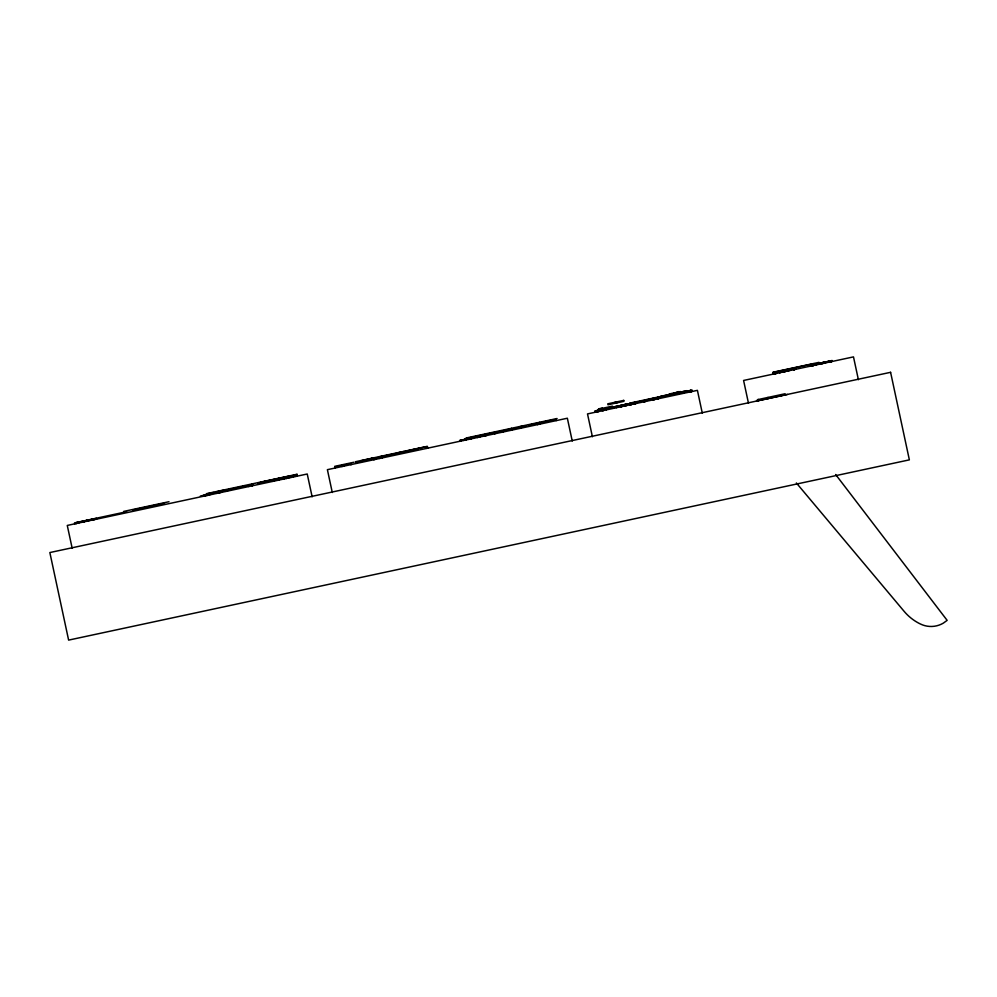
<?xml version="1.0" encoding="UTF-8"?>
<svg xmlns="http://www.w3.org/2000/svg" width="997" height="997" viewBox="0 0 997 997"><rect width="100%" height="100%" fill="white"/><g stroke="black" fill="none" stroke-linecap="round" stroke-linejoin="round"><path stroke-width="1.5" d="M598.399 409.169L612.42 406.153M669.186 393.989L680.565 391.547M123.591 511.449L169.004 501.715M297.305 474.211L206.292 493.727L206.491 494.674L252.827 484.667M557.099 418.516L466.21 437.995L466.422 438.942L512.159 428.997M660.35 396.382L687.12 390.637M819.023 362.36L773.011 372.23L773.41 374.062M207.289 493.814L209.657 493.303M211.077 493.004L213.57 492.468M215.452 492.069L223.527 490.237M261.064 482.187L289.317 476.142M353.873 462.259L334.693 466.359L334.942 468.054M366.011 459.654L372.517 458.259M397.454 452.912L404.022 451.504M408.67 450.507L426.043 446.781M600.68 409.443L598.399 409.929L598.736 411.499M607.447 407.997L609.715 407.499M684.441 391.41L630.453 402.987L630.802 404.632M773.111 372.454L814.175 363.631M132.838 510.003L164.43 503.236M257.812 483.059L294.065 475.295M383.322 456.152L418.715 448.575M497.902 431.713L465.138 438.742L465.425 440.088M519.387 427.115L525.469 425.806M528.51 425.158L539.14 422.878M542.169 422.23L554.32 419.625L551.665 420.335M644.585 400.296L679.854 392.756M680.814 392.457L692.043 390.051L692.342 391.435M217.271 491.982L223.328 490.686M226.356 490.038L243.006 486.461M265.14 481.725L265.85 481.563M268.529 480.99L270.025 480.666M272.754 480.093L275.272 479.545M277.316 479.108L279.484 478.647M281.977 478.111L284.893 477.488M286.638 477.114L290.077 476.379M291.062 476.167L294.015 475.532M382.487 456.638L373.514 458.558L373.763 459.742M384.344 456.24L386.848 455.704M388.992 455.243L400.757 452.725M403.025 452.239L405.742 451.653M407.561 451.267L410.801 450.569M470.709 437.683L465.636 438.767L465.898 439.989M477.451 436.237L512.583 428.71M514.39 428.324L517.505 427.713M518.914 427.352L526.192 425.856M528.46 425.358L531.426 424.722M533.183 424.348L540.486 422.79M542.356 422.392L545.347 421.743M547.602 421.208L550.456 420.584M653.621 398.439L680.079 392.768M682.023 392.344L683.979 391.933M126.569 511.735L74.526 522.902L74.738 523.836M272.218 480.492L295.71 475.457L295.922 476.429M334.743 467.107L350.956 463.63L351.156 464.577M75.872 522.752L96.435 518.34L96.609 519.15M200.335 496.057L227.378 490.237L227.565 491.072M832.183 360.565L809.041 365.538L809.228 366.385M796.366 482.959L904.142 611.36A49.189 49.189 0 0 0 918.586 623.088L920.368 623.972A24.127 24.127 0 0 0 943.287 623.162L947.15 620.358L835.636 474.497M858.392 379.707L853.494 356.889L743.588 380.455L748.485 403.274M832.208 361.45L832.021 360.578L810.598 365.164L810.785 366.049M831.448 360.69L831.635 361.575M831.186 360.777L831.373 361.637M830.775 360.839L830.962 361.724M830.626 360.889L830.813 361.749M830.476 360.902L830.663 361.786M828.657 361.338L828.644 362.223L828.42 361.388M825.628 361.948L825.815 362.821M823.846 362.322L824.083 363.195M823.472 362.422L823.672 363.282M823.248 362.472L823.435 363.332M823.123 362.522L823.298 363.369M822.874 362.559L823.086 363.407M822.699 362.596L822.924 363.444M822.014 362.746L822.189 363.606M821.74 362.771L822.014 363.643M821.491 362.871L821.665 363.718M821.478 363.755L821.142 362.92L821.304 363.793M820.867 362.97L821.054 363.843M819.87 363.182L820.057 364.055M816.518 363.893L816.705 364.777M816.207 363.967L816.393 364.84M814.873 364.291L815.048 365.126M814.661 364.329L814.848 365.176M814.512 364.329L814.711 365.201M814.088 364.416L814.275 365.301M813.938 364.453L814.138 365.326M813.303 363.818L813.614 365.438M813.078 363.868L813.427 365.475M813.078 364.64L813.315 365.5M812.842 364.69L813.078 365.55M812.705 364.715L812.817 365.612M812.667 365.65L812.468 364.765L812.48 365.687M812.069 364.877L812.268 365.725M811.907 364.902L812.094 365.762M811.608 364.952L811.795 365.824M810.823 365.114L811.059 365.986M810.249 365.276L810.436 366.123M810.038 365.326L810.212 366.173L809.963 365.338M809.502 365.438L809.676 366.285M796.254 369.164L796.067 368.279L773.622 373.09L795.519 368.416L795.706 369.276M794.584 368.616L794.759 369.476M794.335 368.653L794.659 369.501M794.173 368.728L794.36 369.563M794.048 368.716L794.235 369.588M793.786 368.765L793.973 369.65M793.662 368.79L793.811 369.688M793.5 368.878L793.674 369.713M793.226 368.927L793.413 369.775M788.652 369.875L788.988 370.722M788.428 369.937L788.615 370.797M788.228 369.962L788.415 370.847M787.742 370.061L787.929 370.946M787.107 371.121L786.92 370.248L786.92 371.158M786.558 370.323L786.596 371.233L786.371 370.361M785.873 370.485L786.06 371.345M785.599 370.523L785.786 371.407M785.462 370.56L785.648 371.432M784.988 370.685L785.162 371.532M784.764 370.71L784.951 371.582M784.427 370.797L784.602 371.657M784.365 371.707L784.178 370.834L784.24 371.731M783.792 370.909L783.978 371.794M782.72 371.146L782.907 372.018M787.418 394.426L756.374 401.081M781.947 371.308L782.147 372.18M781.424 370.66L781.822 372.255M781.112 371.507L781.299 372.367M785.362 394.874L785.125 393.74L757.346 399.722L757.658 400.806M780.015 371.744L780.202 372.604M779.903 371.769L779.99 372.641M779.529 371.831L779.704 372.716L779.43 371.881M779.218 371.893L779.405 372.778M776.962 372.38L777.149 373.252M781.012 394.65L781.249 395.759M776.09 372.566L776.289 373.439M775.878 372.604L776.127 373.476M780.726 394.712L780.963 395.821M775.728 372.641L775.915 373.526M775.467 372.704L775.816 373.539M775.529 373.601L775.242 372.741L775.379 373.638M774.607 372.878L774.769 373.763M773.846 372.043L774.258 373.875M773.809 372.292L774.146 373.9M773.51 372.367L773.846 373.962M767.952 397.417L768.188 398.551M758.381 399.51L758.617 400.607M758.131 399.523L758.293 400.669M702.299 413.169L697.414 390.35L587.507 413.917L592.392 436.736M691.021 390.263L691.32 391.659M690.672 390.375L690.971 391.734M690.572 390.463L690.846 391.759M689.675 390.587L689.999 391.946M687.681 390.998L687.967 392.369M683.406 391.547L683.78 393.279M679.331 392.968L679.032 391.609L677.025 392.045L677.324 393.404M678.508 392.594L678.882 394.326M673.735 393.516L674.122 395.348M657.883 397.529L658.145 398.763M657.721 397.504L658.008 398.8M657.197 397.666L657.472 398.912M654.244 398.302L654.506 399.548M653.77 398.351L654.02 399.647M653.446 398.052L653.895 399.685M652.611 398.526L652.898 399.897M646.442 401.28L646.193 400.109L598.998 410.191L598.711 408.832L602.313 408.06L602.911 410.614M645.607 400.233L645.857 401.405M645.433 400.271L645.682 401.442M644.847 400.395L645.096 401.567M644.423 400.482L644.673 401.654M644.05 400.57L644.299 401.741M643.464 400.694L643.713 401.866M637.083 402.053L637.332 403.224M636.148 403.486L635.862 402.19L594.785 410.988L595.072 412.297M635.363 402.427L635.612 403.598M635.014 402.364L635.301 403.673M634.927 402.526L635.139 403.698M634.64 402.452L634.89 403.76M634.615 402.589L634.865 403.76M634.279 402.663L634.528 403.835M634.017 402.576L634.404 403.86M633.805 402.626L634.08 403.922M633.033 402.85L633.307 404.097M631.188 403.324L631.487 404.483M631.101 403.336L631.35 404.508M630.777 403.336L631.039 404.583M630.578 403.374L630.839 404.62M630.179 403.461L630.453 404.707M629.942 403.436L630.241 404.745M629.83 403.424L630.079 404.782M629.481 403.573L629.755 404.857M626.315 404.234L626.602 405.53M625.767 404.296L626.128 405.629M625.505 404.421L625.767 405.717M625.144 404.508L625.356 405.804L625.044 404.483M624.845 404.495L625.131 405.841M624.571 404.545L624.87 405.904M621.941 405.231L622.203 406.477M621.43 405.218L621.692 406.577M621.231 405.38L621.505 406.626M620.869 405.455L621.143 406.701M620.358 405.642L620.608 406.813M620.122 405.617L620.383 406.863M616.944 401.853L617.143 402.8M615.76 402.103L615.959 403.05M616.059 406.377L616.345 407.723M614.576 402.364L614.775 403.311M614.127 406.901L614.401 408.147M606.126 408.546L606.313 409.879M603.534 409.169L603.808 410.415M603.011 409.281L603.285 410.527M602.886 409.306L603.16 410.552M601.852 409.53L602.113 410.776M598.237 410.266L598.512 411.549M597.814 410.328L598.088 411.649M596.929 410.527L597.191 411.836M595.633 410.814L595.919 412.11M572.253 441.048L567.355 418.229L327.39 469.674L332.288 492.493M555.803 418.79L556.189 420.622M539.763 422.23L540.162 424.061M537.121 422.803L537.52 424.635M521.032 426.242L521.419 428.074M511.561 428.274L511.947 430.106M508.47 428.934L508.669 429.881M503.186 430.779L503.435 431.938M494.811 432.586L495.06 433.732M494.263 432.698L494.512 433.845M486.112 435.652L485.975 434.804L459.629 440.462L459.866 441.272M485.153 434.991L485.327 435.814M485.003 435.888L484.829 435.053L484.804 435.926M484.442 435.128L484.654 435.963M479.844 436.125L480.018 436.96M478.797 436.35L479.096 437.147M478.174 436.487L478.348 437.309M477.8 436.561L477.912 437.409L477.638 436.599M477.202 436.686L477.389 437.521M470.92 438.032L471.17 438.854M470.709 438.082L470.883 438.917M469.026 438.443L469.201 439.278M468.54 438.543L468.727 439.378M465.998 439.091L466.172 439.926M464.951 439.316L465.125 440.151M464.303 439.453L464.477 440.288M463.53 439.627L463.705 440.45M461.05 440.151L461.225 440.986M460.24 440.325L460.415 441.16M427.75 448.164L427.364 446.332L355.418 461.748L355.617 462.695L381.265 457.199L381.066 456.252M426.168 446.581L426.554 448.413M381.951 456.065L382.35 457.897M379.246 456.638L379.645 458.47M375.42 458.159L375.67 459.33M374.274 458.396L374.523 459.567M371.358 458.333L371.569 459.281M364.578 459.791L364.777 460.739M363.394 460.041L363.593 460.988M362.198 460.302L362.41 461.25M350.682 463.692L350.894 464.639M344.177 465.088L344.376 466.035M343.903 465.15L344.102 466.098M342.98 465.35L343.192 466.284M342.719 465.4L342.918 466.347M341.797 465.599L341.996 466.546M335.017 467.057L335.216 468.004M312.136 496.818L307.238 473.999L67.273 525.444L72.17 548.263M296.383 474.41L296.782 476.242M293.355 475.968L293.554 476.927M290.663 476.541L290.875 477.501M288.694 476.965L288.906 477.924M288.245 477.065L288.445 478.024M287.61 477.202L287.821 478.161M287.049 477.314L287.261 478.286M286.8 477.376L286.999 478.336M286.401 477.451L286.65 478.41L286.189 477.501M285.952 477.551L286.151 478.523M283.771 478.024L283.983 478.984M283.372 478.111L283.572 479.071M282.388 478.311L282.587 479.283M278.562 478.224L278.911 480.068M278.462 479.158L278.674 480.118M278.362 479.183L278.562 480.143M274.462 481.028L274.2 480.068L274.349 481.053M273.901 480.13L274.113 481.102M273.539 480.218L273.739 481.177M273.315 480.255L273.502 481.227M272.692 480.392L272.891 481.364M251.892 483.944L252.291 485.776M251.755 483.981L252.154 485.813M248.49 485.601L248.689 486.548M226.394 490.474L226.568 491.297M225.845 490.586L226.032 491.409M225.135 489.689L225.334 490.624M220.399 491.758L220.574 492.58M219.44 491.957L219.614 492.78M219.315 491.982L219.49 492.805M218.779 492.094L218.954 492.929M218.48 492.169L218.592 493.004M218.331 492.194L218.468 493.029M217.595 492.356L217.77 493.179M216.947 493.353L216.76 492.53L216.91 493.365M209.632 494.063L209.806 494.886M209.158 494.163L209.333 494.986M208.248 495.222L208.024 494.4L208.086 495.247M207.775 494.462L207.949 495.285M207.463 494.524L207.625 495.347M207.276 494.562L207.438 495.397M206.74 494.686L206.915 495.509M205.594 494.923L205.768 495.746M204.958 495.06L205.133 495.883M204.186 495.235L204.36 496.057M203.538 495.372L203.712 496.194M203.101 495.459L203.276 496.282M94.017 518.864L94.204 519.674M93.531 518.963L93.706 519.773M93.369 518.851L93.568 519.798M91.537 519.25L91.736 520.197M88.733 519.998L88.907 520.808M88.272 520.098L88.446 520.908M88.06 520.147L88.222 520.945M87.699 520.222L87.935 521.007M87.549 520.247L87.748 521.057M86.889 520.397L87.063 521.194M86.727 520.434L86.889 521.232M84.371 520.933L84.533 521.743M83.561 520.957L83.76 521.905M82.377 521.219L82.577 522.166M78.85 522.116L79.012 522.927M77.741 522.353L77.828 523.176M77.579 522.391L77.741 523.201M77.28 522.453L77.454 523.263M76.956 522.528L77.143 523.325M76.769 522.565L76.943 523.363M76.258 522.665L76.433 523.475M76.059 522.715L76.233 523.525M75.585 522.665L75.784 523.612M623.736 400.395L607.784 403.822L607.983 404.77L623.935 401.342L623.736 400.395M890.595 372.317L49.85 552.55L68.619 640.111L909.364 459.866L890.595 372.317M825.404 362.908L825.217 362.036L825.342 362.92M795.332 369.364L795.157 368.516L795.232 369.376M775.055 373.701L774.868 372.828L774.981 373.725M485.614 435.751L485.427 434.916L485.576 435.764"/></g></svg>
